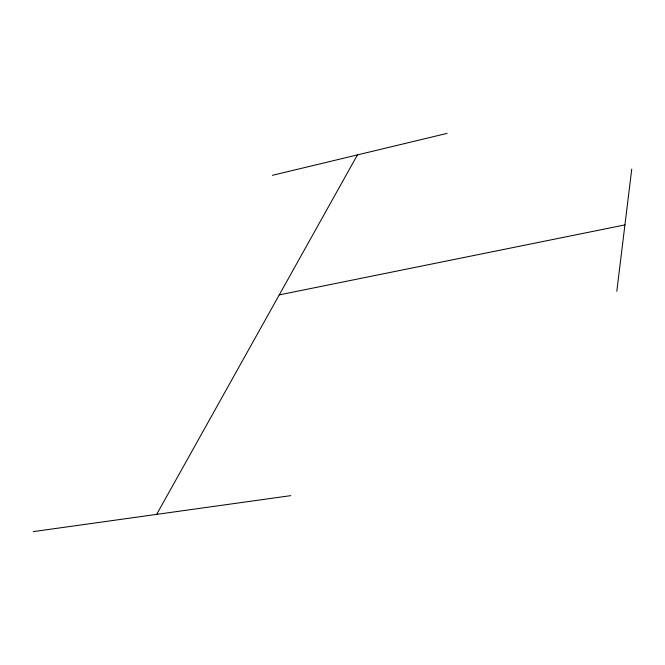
<?xml version="1.0" encoding="UTF-8"?>
<svg xmlns="http://www.w3.org/2000/svg" width="665" height="665" viewBox="0 0 665 665"><rect width="100%" height="100%" fill="white"/><g stroke="black" fill="none" stroke-linecap="round" stroke-linejoin="round"><path stroke-width="1" d="M616.812 291.262L631.75 169.101M156.682 514.369L357.438 154.903M272.401 175.311L447.088 133.382M279.258 294.886L624.925 224.911M33.25 531.618L290.78 495.641"/></g></svg>
